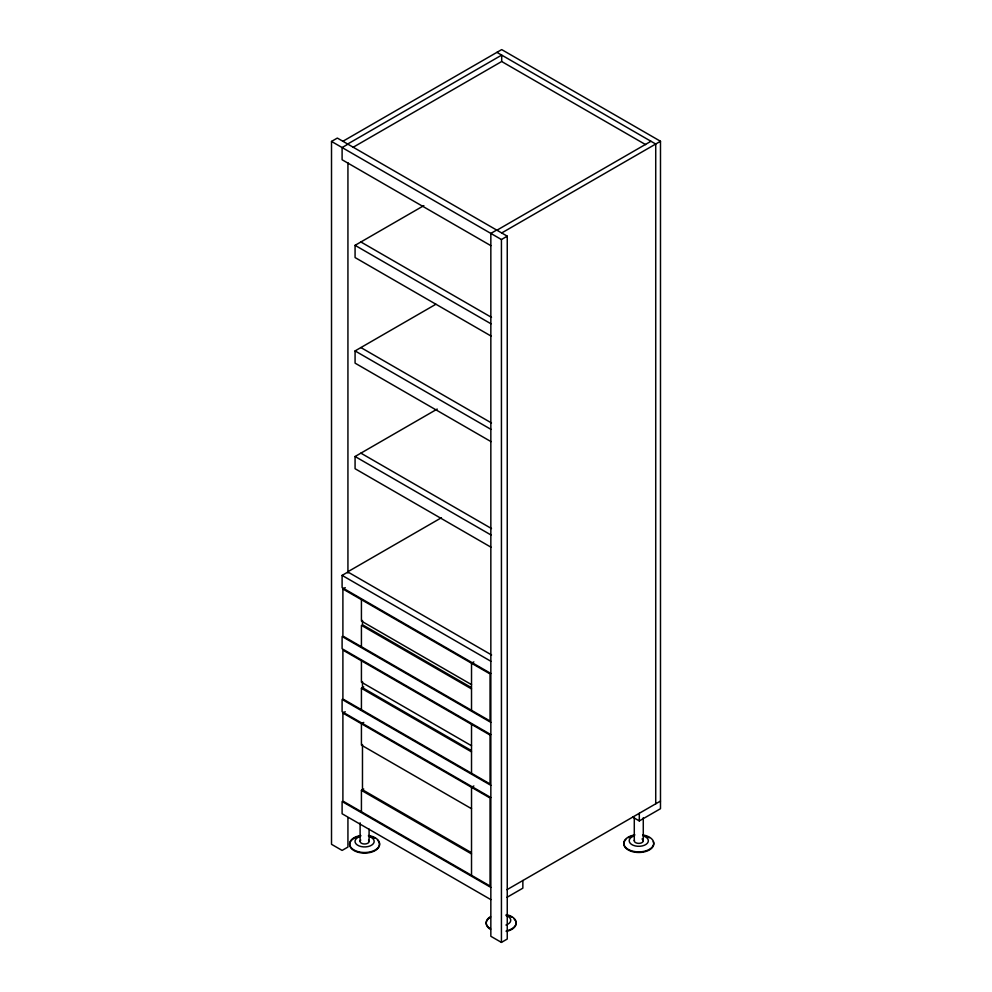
<?xml version="1.0" encoding="UTF-8"?>
<svg xmlns="http://www.w3.org/2000/svg" width="992" height="992" viewBox="0 0 992 992"><rect width="100%" height="100%" fill="white"/><g stroke="black" fill="none" stroke-linecap="round" stroke-linejoin="round"><path stroke-width="1.49" d="M347.932 817.644L347.932 847.056L342.104 850.417L331.514 844.304L331.514 141.434L337.342 138.074L507.247 236.17L507.247 939.04L501.431 942.4L490.842 936.287L490.842 233.418L496.657 230.057M342.897 141.273L501.692 49.6L660.486 141.273L660.486 808.703L639.307 820.93L632.698 817.11M347.659 144.026L501.692 55.106L501.692 61.293M347.932 144.187L342.104 147.548L342.104 159.762L490.842 245.644M353.016 147.349L501.692 61.516L645.618 144.621M491.015 336.04L355.074 257.56L355.074 245.334L423.844 205.629M496.93 230.206L650.95 141.273M501.692 232.959L660.486 141.273M331.514 141.434L501.431 239.531L507.247 236.17M491.015 441.626L355.074 363.146L355.074 350.92L435.897 304.246M491.015 547.212L355.074 468.72L355.074 456.506L437.236 409.064M441.415 517.737L347.659 571.863L491.598 654.968M490.842 673.469L342.104 587.599L342.104 575.385L347.932 572.012M342.897 588.975L490.048 673.928L490.048 720.998L342.897 636.046L342.897 588.975L345.228 587.636M361.423 709.689L361.423 688.299L363.754 686.948M342.897 713.05L490.048 798.002L490.048 886.017L342.897 801.065L342.897 713.05L345.228 711.71M363.754 722.399L361.423 723.751L361.423 745.141L471.522 808.703M473.854 661.887L471.522 663.239L471.522 710.297M361.423 811.754L361.423 790.364L363.754 789.024M473.854 785.962L471.522 787.313L471.522 875.316M506.986 889.688L660.486 801.065M506.986 897.326L522.858 888.162L522.858 880.512M496.93 52.353L655.724 144.026L655.724 803.818M360.89 241.974L491.499 317.378M355.074 245.334L491.015 323.814M360.89 347.56L491.499 422.964M355.074 350.92L491.015 429.4M360.89 453.146L491.499 528.55M355.074 456.506L491.015 534.986M342.104 575.385L490.842 661.255M471.522 684.629L361.423 621.066L361.423 599.676M471.25 687.53L362.477 624.737L362.477 620.459M471.522 688.907L361.423 625.344L361.423 646.734M490.842 722.374L342.104 636.504L342.104 648.718L490.842 734.588M471.522 745.748L361.423 682.186L361.423 660.796M471.25 750.485L362.477 687.692L362.477 681.578M361.423 688.299L471.522 751.862M490.842 785.329L342.104 699.447L342.104 711.673L490.842 797.543M471.25 852.55L362.477 789.756L362.477 744.521M361.423 790.364L471.522 853.926M490.842 887.394L342.104 801.524L342.104 813.75L490.842 899.62M643.275 817.718L643.275 840.856M639.307 813.291L639.307 820.93M634.285 817.594L634.285 840.732M501.431 239.531L501.431 942.4M471.522 724.358L471.522 773.252M369.086 829.126L369.086 841.464M360.108 822.827L360.108 841.34M347.932 162.762L347.932 573.029M642.035 838.996A4.489 2.592 0 0 1 642.283 842.419A4.489 2.592 0 0 1 636.442 843.002L635.525 842.58A4.489 2.592 0 0 1 634.471 840.063M642.655 834.904A14.967 8.643 0 0 1 651.05 848.21A14.967 8.643 0 0 1 626.522 848.21A14.967 8.643 0 0 1 634.905 834.904M653.244 841.613A14.967 8.643 0 0 1 636.827 852.413A14.967 8.643 0 0 1 625.816 839.53M628.196 837.732A14.967 8.643 0 0 1 631.296 836.355M642.655 835.5A14.967 8.643 0 0 1 649.363 837.732M643.572 835.996A9.585 5.53 0 0 1 646.114 844.341A9.585 5.53 0 0 1 631.445 844.341A9.585 5.53 0 0 1 633.987 835.996M506.28 914.587A14.967 8.643 0 0 1 516.138 922.709A14.967 8.643 0 0 1 506.28 930.831M490.569 928.822A14.967 8.643 0 0 1 490.569 916.596M514.129 918.976A14.967 8.643 0 0 1 506.28 931.426M490.569 929.417A14.967 8.643 0 0 1 490.569 917.191M508.648 915.814A14.967 8.643 0 0 1 511.748 917.191M505.945 915.455A9.585 5.53 0 0 1 505.945 925.04M368.54 840.162A4.489 2.592 0 0 1 367.697 843.274A4.489 2.592 0 0 1 362.266 843.609L361.348 843.188A4.489 2.592 0 0 1 360.766 840.05M368.478 835.524A14.967 8.643 0 0 1 376.861 848.83A14.967 8.643 0 0 1 352.334 848.83A14.967 8.643 0 0 1 360.728 835.524M377.568 840.137A14.967 8.643 0 0 1 372.087 851.942A14.967 8.643 0 0 1 351.639 848.78A14.967 8.643 0 0 1 357.12 836.975M358.273 836.628A14.967 8.643 0 0 1 360.728 836.107M368.478 836.107A14.967 8.643 0 0 1 370.934 836.628M372.087 836.975A14.967 8.643 0 0 1 375.187 838.352M369.384 836.616A9.585 5.53 0 0 1 371.938 844.961A9.585 5.53 0 0 1 357.256 844.961A9.585 5.53 0 0 1 359.811 836.616M490.048 735.047L342.897 650.095L342.897 698.988L490.048 783.953L490.048 735.047"/></g></svg>
